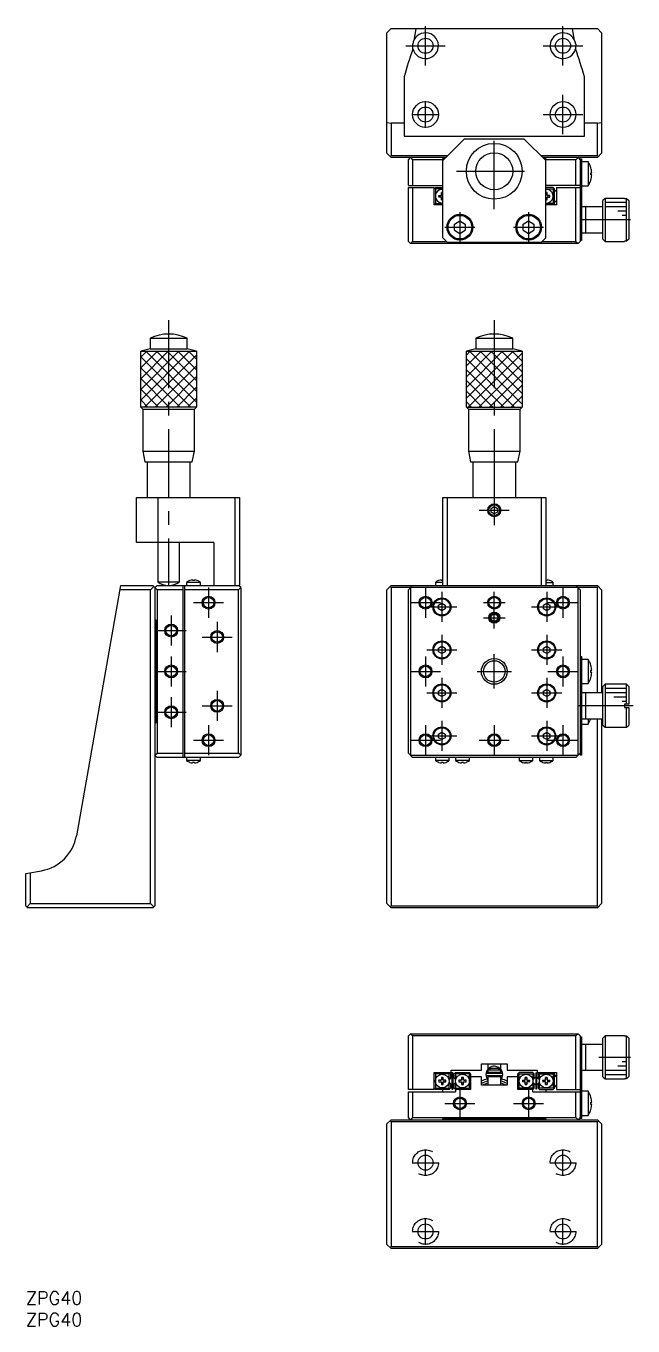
# Model space of a CAD drawing. Extents: x 0 to 344, y -8 to 294.
# Drawn here: x 0 to 141.3, y -8 to 294.5 of the extents above; entities that cross this region are included whole.
import ezdxf

# ---------------------------------------------------------------- set-up
doc = ezdxf.new("R2010")
doc.units = 0
doc.header["$LTSCALE"] = 0.5
doc.linetypes.add('CENTER', pattern=[50.8, 31.75, -6.35, 6.35, -6.35])
doc.linetypes.add('DASHED', pattern=[19.05, 12.7, -6.35])
for name, color, linetype in [('MSM_CENTER', 1, 'CENTER'), ('MSM_CONTINUOUS', 7, 'CONTINUOUS'), ('MSM_DASHED', 4, 'DASHED'), ('MSM_NARROW', 5, 'CONTINUOUS'), ('MSM_PART_NUMBER', 7, 'CONTINUOUS')]:
    doc.layers.add(name, color=color, linetype=linetype)
doc.styles.get("Standard").update_dxf_attribs({"font": 'txt.shx', "height": 3, "bigfont": 'bigfont.shx'})

# ---------------------------------------------------------------- blocks, each defined once
blk = doc.blocks.new('*U2')
at = {"layer": 'MSM_PART_NUMBER'}
blk.add_text('ZPG40', height=3, dxfattribs=at).set_placement((0, -3))
blk = doc.blocks.new('*U3')
at = {"layer": 'MSM_PART_NUMBER'}
blk.add_text('ZPG40', height=3, dxfattribs=at).set_placement((0, -8))

msp = doc.modelspace()

# ---------------------------------------------------------------- linework, layer by layer
at = {"layer": 'MSM_CENTER'}
for p, q in [((93.010319, 285.253554), (93.010319, 294.453554)), ((125.010319, 285.253554), (125.010319, 294.453554)), ((88.410319, 289.853554), (97.610319, 289.853554)), ((120.410319, 289.853554), (129.610319, 289.853554)), ((125.010319, 269.253065), (125.010319, 278.453067)), ((93.010319, 270.753554), (93.010319, 276.953554)), ((89.910319, 273.853554), (96.110319, 273.853554)), ((120.410318, 273.853066), (129.61032, 273.853066)), ((109.010319, 251.853555), (109.010319, 269.453553)), ((100.210321, 260.653554), (117.810318, 260.653554)), ((101.010319, 251.153554), (101.010319, 244.153554)), ((117.010319, 251.153554), (117.010319, 244.153554)), ((140.760319, 249.353554), (129.310319, 249.353554)), ((97.510319, 247.653554), (104.510319, 247.653554)), ((113.510319, 247.653554), (120.510319, 247.653554)), ((33.2, 226.040914), (33.2, 164.29091)), ((109.010319, 226.040914), (109.010319, 184.79091)), ((109.010319, 185.29091), (109.010319, 178.29091)), ((105.510319, 181.79091), (112.510319, 181.79091)), ((42.5, 163.79091), (42.5, 156.79091)), ((93.010319, 163.79091), (93.010319, 156.79091)), ((125.010319, 163.79091), (125.010319, 156.79091)), ((96.810319, 162.79091), (96.810319, 155.79091)), ((109.010319, 157.79091), (109.010319, 162.79091)), ((121.210319, 162.79091), (121.210319, 155.79091)), ((33.8, 157.29091), (33.8, 150.29091)), ((39, 160.29091), (46, 160.29091)), ((89.510319, 160.29091), (96.510319, 160.29091)), ((93.310319, 159.29091), (100.310319, 159.29091)), ((106.510319, 160.29091), (111.510319, 160.29091)), ((109.010319, 154.29091), (109.010319, 159.29091)), ((117.710319, 159.29091), (124.710319, 159.29091)), ((121.510319, 160.29091), (128.510319, 160.29091)), ((44.5, 155.79091), (44.5, 148.79091)), ((106.510319, 156.79091), (111.510319, 156.79091)), ((30.3, 153.79091), (37.3, 153.79091)), ((41, 152.29091), (48, 152.29091)), ((96.810319, 152.79091), (96.810319, 145.79091)), ((121.210319, 152.79091), (121.210319, 145.79091)), ((93.310319, 149.29091), (100.310319, 149.29091)), ((109.010319, 140.29091), (109.010319, 148.29091)), ((117.710319, 149.29091), (124.710319, 149.29091)), ((33.8, 147.79091), (33.8, 140.79091)), ((93.010319, 147.79091), (93.010319, 140.79091)), ((125.010319, 147.79091), (125.010319, 140.79091)), ((30.3, 144.29091), (37.3, 144.29091)), ((89.510319, 144.29091), (96.510319, 144.29091)), ((96.810319, 142.79091), (96.810319, 135.79091)), ((105.010319, 144.29091), (113.010319, 144.29091)), ((121.210319, 142.79091), (121.210319, 135.79091)), ((121.510319, 144.29091), (128.510319, 144.29091)), ((44.5, 139.79091), (44.5, 132.79091)), ((93.310319, 139.29091), (100.310319, 139.29091)), ((117.710319, 139.29091), (124.710319, 139.29091)), ((33.8, 138.29091), (33.8, 131.29091)), ((41, 136.29091), (48, 136.29091)), ((141.310319, 136.29091), (128.510319, 136.29091)), ((30.3, 134.79091), (37.3, 134.79091)), ((42.5, 131.79091), (42.5, 124.79091)), ((93.010319, 131.79091), (93.010319, 124.79091)), ((96.810319, 132.79091), (96.810319, 125.79091)), ((109.010319, 131.79091), (109.010319, 124.79091)), ((121.210319, 132.79091), (121.210319, 125.79091)), ((125.010319, 131.79091), (125.010319, 124.79091)), ((39, 128.29091), (46, 128.29091)), ((89.510319, 128.29091), (96.510319, 128.29091)), ((93.310319, 129.29091), (100.310319, 129.29091)), ((105.510319, 128.29091), (112.510319, 128.29091)), ((117.710319, 129.29091), (124.710319, 129.29091)), ((121.510319, 128.29091), (128.510319, 128.29091)), ((140.760319, 54.5), (133.360319, 54.5)), ((101.010319, 47.3), (101.010319, 40.3)), ((117.010319, 47.3), (117.010319, 40.3)), ((97.510319, 43.8), (104.510319, 43.8)), ((113.510319, 43.8), (120.510319, 43.8)), ((93.010319, 26.9), (93.010319, 33.1)), ((125.010319, 26.9), (125.010319, 33.1)), ((89.910319, 30), (96.110319, 30)), ((121.910319, 30), (128.110319, 30)), ((93.010319, 10.9), (93.010319, 17.1)), ((125.010319, 10.9), (125.010319, 17.1)), ((89.910319, 14), (96.110319, 14)), ((121.910319, 14), (128.110319, 14))]:
    msp.add_line(p, q, dxfattribs=at)
at = {"layer": 'MSM_CONTINUOUS'}
for p, q in [((85.010319, 293.853554), (84.010319, 292.853554)), ((85.010319, 293.853554), (133.010319, 293.853554)), ((90.478886, 291.463475), (90.868891, 293.853554)), ((127.151748, 293.853554), (127.541753, 291.463475)), ((134.010319, 292.853554), (133.010319, 293.853554)), ((84.010319, 264.853554), (84.010319, 292.853554)), ((134.010319, 292.853554), (134.010319, 264.853554)), ((90.092978, 289.154182), (90.034835, 290.2363)), ((127.985803, 290.2363), (127.92766, 289.154182)), ((88.010319, 282.600027), (88.010319, 268.853554)), ((130.010319, 268.853554), (130.010319, 282.600027)), ((84.010319, 272.029881), (85.010319, 271.853554)), ((88.010319, 271.853554), (85.010319, 271.853554)), ((85.010319, 271.853554), (85.010319, 264.353554)), ((133.010319, 271.853554), (130.010319, 271.853554)), ((133.010319, 271.853554), (134.010319, 272.029881)), ((133.010319, 264.353554), (133.010319, 271.853554)), ((88.010319, 268.853554), (130.010319, 268.853554)), ((102.010319, 268.153554), (97.010319, 263.153554)), ((116.010319, 268.153554), (102.010319, 268.153554)), ((121.010319, 263.153554), (116.010319, 268.153554)), ((85.010319, 263.853554), (84.010319, 264.853554)), ((84.760319, 264.103554), (85.010319, 264.353554)), ((85.010319, 264.353554), (98.210319, 264.353554)), ((97.710319, 263.853554), (85.010319, 263.853554)), ((89.010319, 263.353554), (89.510319, 263.853554)), ((89.010319, 257.353554), (89.010319, 263.353554)), ((89.510319, 263.853554), (90.010319, 263.353554)), ((97.210319, 263.353554), (90.010319, 263.353554)), ((90.010319, 263.353554), (90.010319, 257.353554)), ((97.010319, 263.653554), (97.010319, 263.853554)), ((97.510319, 263.653554), (97.010319, 263.653554)), ((97.010319, 245.153554), (97.010319, 263.153554)), ((119.810319, 264.353554), (133.010319, 264.353554)), ((133.010319, 263.853554), (120.310319, 263.853554)), ((121.010319, 263.653554), (120.510319, 263.653554)), ((128.010319, 263.353554), (120.810319, 263.353554)), ((121.010319, 263.853554), (121.010319, 263.653554)), ((121.010319, 245.153554), (121.010319, 263.153554)), ((128.010319, 263.353554), (128.510319, 263.853554)), ((128.010319, 257.353554), (128.010319, 263.353554)), ((128.510319, 263.853554), (129.010319, 263.353554)), ((129.010319, 263.553554), (129.310319, 263.553554)), ((129.010319, 263.553554), (129.010319, 244.353554)), ((129.310319, 263.553554), (129.310319, 244.553554)), ((134.010319, 264.853554), (133.010319, 263.853554)), ((133.010319, 264.353554), (133.260319, 264.103554)), ((130.852782, 262.853554), (129.310319, 262.853554)), ((130.852782, 262.853554), (130.852782, 257.253554)), ((131.503524, 261.452693), (131.509692, 261.455702)), ((131.503524, 259.793554), (131.503524, 260.313554)), ((131.503524, 260.313554), (131.696781, 260.313554)), ((89.010319, 257.353554), (97.010319, 257.353554)), ((129.010319, 257.353554), (121.010319, 257.353554)), ((129.310319, 257.253554), (130.852782, 257.253554)), ((131.696781, 259.793554), (131.503524, 259.793554)), ((131.509692, 258.651406), (131.503524, 258.654415)), ((89.010319, 244.353554), (89.010319, 256.853554)), ((89.010319, 256.853554), (95.010319, 256.853554)), ((90.010319, 256.853554), (90.010319, 244.353554)), ((95.010319, 252.853554), (95.010319, 256.853554)), ((95.310319, 256.853554), (95.010319, 256.553554)), ((95.310319, 256.553554), (95.160319, 256.703554)), ((95.310319, 256.853554), (97.010319, 256.853554)), ((97.010319, 256.553554), (95.310319, 256.553554)), ((95.310319, 256.553554), (95.310319, 253.153554)), ((96.084184, 255.053554), (96.710319, 255.053554)), ((96.710319, 254.653554), (96.084184, 254.653554)), ((96.710319, 255.053554), (96.710319, 255.67969)), ((96.710319, 254.027419), (96.710319, 254.653554)), ((122.710319, 256.853554), (121.010319, 256.853554)), ((121.010319, 256.553554), (122.710319, 256.553554)), ((121.310319, 255.053554), (121.310319, 255.67969)), ((121.936455, 255.053554), (121.310319, 255.053554)), ((121.310319, 254.027419), (121.310319, 254.653554)), ((121.310319, 254.653554), (121.936455, 254.653554)), ((122.710319, 256.853554), (123.010319, 256.553554)), ((122.710319, 256.553554), (122.860319, 256.703554)), ((122.710319, 256.553554), (122.710319, 253.153554)), ((123.010319, 253.153554), (123.010319, 256.553554)), ((123.510319, 256.334298), (123.029575, 255.853554)), ((123.029575, 253.853554), (123.029575, 255.853554)), ((123.510319, 256.853554), (123.510319, 252.853554)), ((123.510319, 256.853554), (129.010319, 256.853554)), ((128.010319, 244.353554), (128.010319, 256.853554)), ((134.810319, 254.353554), (134.310319, 253.853554)), ((134.810319, 254.353554), (134.810319, 244.353554)), ((139.310319, 254.353554), (134.810319, 254.353554)), ((139.310319, 254.353554), (139.310319, 254.337528)), ((139.310319, 254.337528), (139.810319, 254.337528)), ((139.810319, 244.36958), (139.810319, 254.337528)), ((139.810319, 254.337528), (140.310319, 253.835741)), ((95.010319, 253.153554), (95.310319, 252.853554)), ((97.010319, 252.853554), (95.010319, 252.853554)), ((95.160319, 253.003554), (95.310319, 253.153554)), ((95.310319, 253.153554), (97.010319, 253.153554)), ((122.710319, 253.153554), (121.010319, 253.153554)), ((123.510319, 252.853554), (121.010319, 252.853554)), ((122.860319, 253.003554), (122.710319, 253.153554)), ((122.710319, 252.853554), (123.010319, 253.153554)), ((123.029575, 253.853554), (123.510319, 253.37281)), ((134.310319, 252.353554), (129.310319, 252.353554)), ((130.310319, 246.353554), (130.310319, 252.353554)), ((134.310319, 244.853554), (134.310319, 253.853554)), ((140.310319, 253.835741), (140.310319, 244.871367)), ((99.760319, 248.375242), (101.010319, 249.09693)), ((99.760319, 246.931866), (99.760319, 248.375242)), ((101.010319, 249.09693), (102.260319, 248.375242)), ((102.260319, 248.375242), (102.260319, 246.931866)), ((115.760319, 248.375242), (117.010319, 249.09693)), ((115.760319, 246.931866), (115.760319, 248.375242)), ((117.010319, 249.09693), (118.260319, 248.375242)), ((118.260319, 248.375242), (118.260319, 246.931866)), ((97.010319, 245.153554), (98.010319, 244.153554)), ((99.760319, 246.931866), (101.010319, 246.210178)), ((101.010319, 246.210178), (102.260319, 246.931866)), ((115.760319, 246.931866), (117.010319, 246.210178)), ((117.010319, 246.210178), (118.260319, 246.931866)), ((120.010319, 244.153554), (121.010319, 245.153554)), ((129.310319, 246.353554), (134.310319, 246.353554)), ((89.010319, 244.353554), (89.510319, 243.853554)), ((89.510319, 243.853554), (90.010319, 244.353554)), ((128.510319, 243.853554), (89.510319, 243.853554)), ((90.010319, 244.353554), (97.810319, 244.353554)), ((98.010319, 244.153554), (120.010319, 244.153554)), ((120.210319, 244.353554), (128.010319, 244.353554)), ((128.010319, 244.353554), (128.510319, 243.853554)), ((128.510319, 243.853554), (129.010319, 244.353554)), ((129.310319, 244.553554), (129.010319, 244.553554)), ((134.310319, 244.853554), (134.810319, 244.353554)), ((134.810319, 244.353554), (139.310319, 244.353554)), ((139.810319, 244.36958), (139.310319, 244.36958)), ((139.310319, 244.36958), (139.310319, 244.353554)), ((140.310319, 244.871367), (139.810319, 244.36958)), ((28.9, 221.790916), (37.5, 221.790916)), ((28.9, 221.790916), (28.9, 219.380405)), ((37.5, 219.380405), (37.5, 221.790916)), ((104.710319, 221.790916), (113.310319, 221.790916)), ((104.710319, 221.790916), (104.710319, 219.380405)), ((113.310319, 219.380405), (113.310319, 221.790916)), ((28.9, 219.380405), (26.700001, 218.790917)), ((26.700001, 205.790916), (26.700001, 218.790917)), ((26.700001, 218.790917), (39.699999, 218.790917)), ((28.9, 219.380405), (37.5, 219.380405)), ((39.699999, 218.790917), (37.5, 219.380405)), ((39.699999, 218.790917), (39.699999, 205.790916)), ((104.710319, 219.380405), (102.51032, 218.790917)), ((102.51032, 205.790916), (102.51032, 218.790917)), ((102.51032, 218.790917), (115.510318, 218.790917)), ((104.710319, 219.380405), (113.310319, 219.380405)), ((115.510318, 218.790917), (113.310319, 219.380405)), ((115.510318, 218.790917), (115.510318, 205.790916)), ((26.700001, 205.790916), (27.200004, 205.290914)), ((39.699999, 205.790916), (26.700001, 205.790916)), ((39.199996, 205.290914), (39.699999, 205.790916)), ((102.51032, 205.790916), (115.510318, 205.790916)), ((102.51032, 205.790916), (103.010323, 205.290914)), ((115.010315, 205.290914), (115.510318, 205.790916)), ((27.200004, 205.290914), (39.199996, 205.290914)), ((27.200004, 205.290914), (27.200004, 195.540909)), ((39.199996, 195.540909), (39.199996, 205.290914)), ((103.010323, 205.290914), (115.010315, 205.290914)), ((103.010323, 205.290914), (103.010323, 195.540909)), ((115.010315, 195.540909), (115.010315, 205.290914)), ((27.200004, 195.540909), (39.199996, 195.540909)), ((27.200004, 195.540909), (27.700003, 193.04091)), ((38.699997, 193.04091), (39.199996, 195.540909)), ((103.010323, 195.540909), (115.010315, 195.540909)), ((103.010323, 195.540909), (103.510322, 193.04091)), ((114.510316, 193.04091), (115.010315, 195.540909)), ((27.700003, 193.04091), (38.699997, 193.04091)), ((28.2, 193.04091), (28.2, 184.79091)), ((38.2, 184.79091), (38.2, 193.04091)), ((103.510322, 193.04091), (114.510316, 193.04091)), ((104.010319, 193.04091), (104.010319, 184.79091)), ((114.010319, 184.79091), (114.010319, 193.04091)), ((25.7, 174.29091), (25.7, 184.79091)), ((25.7, 184.79091), (49.7, 184.79091)), ((30.700004, 184.79091), (30.700004, 165.168419)), ((48.7, 164.29091), (48.7, 184.79091)), ((49.7, 184.79091), (49.7, 164.29091)), ((97.010319, 164.29091), (97.010319, 184.79091)), ((97.010319, 184.79091), (121.010319, 184.79091)), ((98.010319, 184.79091), (98.010319, 164.29091)), ((120.010319, 164.29091), (120.010319, 184.79091)), ((121.010319, 184.79091), (121.010319, 164.29091)), ((108.260319, 182.223923), (109.010319, 182.656936)), ((108.260319, 181.357898), (108.260319, 182.223923)), ((109.010319, 182.656936), (109.760319, 182.223923)), ((109.760319, 182.223923), (109.760319, 181.357898)), ((109.010319, 180.924885), (108.260319, 181.357898)), ((109.760319, 181.357898), (109.010319, 180.924885)), ((43.7, 174.29091), (25.7, 174.29091)), ((35.699996, 165.168419), (35.699996, 174.29091)), ((43.7, 174.29091), (43.7, 164.29091)), ((22, 164.29091), (11.728851, 106.040326)), ((22, 164.29091), (29.5, 164.29091)), ((29.75, 164.04091), (29, 163.29091)), ((30.5, 163.29091), (29.5, 164.29091)), ((30, 163.79091), (30.5, 164.29091)), ((30, 163.79091), (30, 89.79091)), ((30.5, 164.29091), (49.7, 164.29091)), ((30.700004, 165.168419), (35.699996, 165.168419)), ((36.5, 164.29091), (36.5, 124.29091)), ((37, 124.29091), (37, 164.29091)), ((40.6, 165.011848), (37.4, 165.011848)), ((37.4, 165.011848), (37.4, 164.29091)), ((38.173865, 165.441974), (38.15, 165.441974)), ((38.8, 165.441974), (38.8, 165.574859)), ((39.2, 165.441974), (38.8, 165.441974)), ((39.2, 165.574859), (39.2, 165.441974)), ((39.85, 165.441974), (39.826136, 165.441974)), ((40.6, 164.29091), (40.6, 165.011848)), ((50, 163.79091), (49.5, 164.29091)), ((49.5, 163.29091), (50, 163.79091)), ((50, 163.79091), (50, 124.79091)), ((85.010319, 164.29091), (84.010319, 163.29091)), ((85.010319, 163.79091), (84.760319, 164.04091)), ((85.010319, 164.29091), (133.010319, 164.29091)), ((85.010319, 163.79091), (85.010319, 89.79091)), ((133.010319, 163.79091), (85.010319, 163.79091)), ((89.010319, 163.29091), (90.010319, 164.29091)), ((89.510319, 163.79091), (89.510319, 124.79091)), ((95.310319, 165.011848), (95.310319, 164.29091)), ((97.010319, 165.011848), (95.310319, 165.011848)), ((96.084184, 165.441974), (96.060319, 165.441974)), ((96.710319, 165.441974), (96.710319, 165.574859)), ((97.010319, 165.441974), (96.710319, 165.441974)), ((121.010319, 165.441974), (121.310319, 165.441974)), ((121.010319, 165.011848), (122.710319, 165.011848)), ((121.310319, 165.441974), (121.310319, 165.574859)), ((121.936455, 165.441974), (121.960319, 165.441974)), ((122.710319, 164.29091), (122.710319, 165.011848)), ((128.010319, 164.29091), (129.010319, 163.29091)), ((128.510319, 124.79091), (128.510319, 163.79091)), ((134.010319, 163.29091), (133.010319, 164.29091)), ((133.260319, 164.04091), (133.010319, 163.79091)), ((133.010319, 139.29091), (133.010319, 163.79091)), ((29, 163.29091), (21.823673, 163.29091)), ((29, 90.29091), (29, 163.29091)), ((30.5, 163.29091), (30.5, 125.29091)), ((36.5, 163.29091), (30.5, 163.29091)), ((49.5, 163.29091), (37, 163.29091)), ((49.5, 125.29091), (49.5, 163.29091)), ((84.010319, 90.29091), (84.010319, 163.29091)), ((89.010319, 125.29091), (89.010319, 163.29091)), ((129.010319, 163.29091), (129.010319, 124.79091)), ((134.010319, 163.29091), (134.010319, 139.29091)), ((96.060319, 159.723923), (96.810319, 160.156936)), ((96.060319, 158.857898), (96.060319, 159.723923)), ((96.810319, 158.424885), (96.060319, 158.857898)), ((96.810319, 160.156936), (97.560319, 159.723923)), ((97.560319, 158.857898), (96.810319, 158.424885)), ((97.560319, 159.723923), (97.560319, 158.857898)), ((120.460319, 159.723923), (121.210319, 160.156936)), ((120.460319, 158.857898), (120.460319, 159.723923)), ((121.210319, 158.424885), (120.460319, 158.857898)), ((121.210319, 160.156936), (121.960319, 159.723923)), ((121.960319, 158.857898), (121.210319, 158.424885)), ((121.960319, 159.723923), (121.960319, 158.857898)), ((30, 156.29091), (30.2, 156.29091)), ((30.2, 156.29091), (30.2, 132.29091)), ((96.060319, 149.723923), (96.810319, 150.156936)), ((96.060319, 148.857898), (96.060319, 149.723923)), ((96.810319, 148.424885), (96.060319, 148.857898)), ((96.810319, 150.156936), (97.560319, 149.723923)), ((97.560319, 148.857898), (96.810319, 148.424885)), ((97.560319, 149.723923), (97.560319, 148.857898)), ((120.460319, 149.723923), (121.210319, 150.156936)), ((120.460319, 148.857898), (120.460319, 149.723923)), ((121.210319, 148.424885), (120.460319, 148.857898)), ((121.210319, 150.156936), (121.960319, 149.723923)), ((121.960319, 148.857898), (121.210319, 148.424885)), ((121.960319, 149.723923), (121.960319, 148.857898)), ((129.010319, 147.79091), (129.310319, 147.79091)), ((129.310319, 147.79091), (129.310319, 124.79091)), ((130.852782, 147.09091), (129.310319, 147.09091)), ((130.852782, 147.09091), (130.852782, 141.49091)), ((131.503524, 145.69005), (131.509692, 145.693058)), ((131.503524, 144.55091), (131.696781, 144.55091)), ((131.503524, 144.03091), (131.503524, 144.55091)), ((131.696781, 144.03091), (131.503524, 144.03091)), ((131.509692, 142.888763), (131.503524, 142.891771)), ((96.060319, 139.723923), (96.810319, 140.156936)), ((96.060319, 138.857898), (96.060319, 139.723923)), ((96.810319, 140.156936), (97.560319, 139.723923)), ((97.560319, 139.723923), (97.560319, 138.857898)), ((120.460319, 139.723923), (121.210319, 140.156936)), ((120.460319, 138.857898), (120.460319, 139.723923)), ((121.210319, 140.156936), (121.960319, 139.723923)), ((121.960319, 139.723923), (121.960319, 138.857898)), ((129.310319, 141.49091), (130.852782, 141.49091)), ((134.310319, 139.29091), (129.310319, 139.29091)), ((130.310319, 133.29091), (130.310319, 139.29091)), ((134.810319, 141.29091), (134.310319, 140.79091)), ((134.310319, 131.79091), (134.310319, 140.79091)), ((134.810319, 141.29091), (134.810319, 131.29091)), ((139.810319, 141.29091), (134.810319, 141.29091)), ((139.810319, 136.69091), (139.810319, 141.29091)), ((140.310319, 140.79091), (139.810319, 141.29091)), ((140.310319, 140.79091), (140.310319, 136.69091)), ((96.810319, 138.424885), (96.060319, 138.857898)), ((97.560319, 138.857898), (96.810319, 138.424885)), ((121.210319, 138.424885), (120.460319, 138.857898)), ((121.960319, 138.857898), (121.210319, 138.424885)), ((140.310319, 136.69091), (139.310319, 136.69091)), ((139.310319, 136.69091), (139.310319, 135.89091)), ((129.310319, 133.29091), (134.310319, 133.29091)), ((130.852782, 133.29091), (130.852782, 131.99091)), ((133.010319, 89.79091), (133.010319, 133.29091)), ((134.010319, 133.29091), (134.010319, 90.29091)), ((139.310319, 135.89091), (140.310319, 135.89091)), ((139.810319, 131.29091), (139.810319, 135.89091)), ((140.310319, 135.89091), (140.310319, 131.79091)), ((30.2, 132.29091), (30, 132.29091)), ((96.060319, 129.723923), (96.810319, 130.156936)), ((96.810319, 130.156936), (97.560319, 129.723923)), ((120.460319, 129.723923), (121.210319, 130.156936)), ((121.210319, 130.156936), (121.960319, 129.723923)), ((129.310319, 131.99091), (130.852782, 131.99091)), ((134.310319, 131.79091), (134.810319, 131.29091)), ((134.810319, 131.29091), (139.810319, 131.29091)), ((139.810319, 131.29091), (140.310319, 131.79091)), ((96.060319, 128.857898), (96.060319, 129.723923)), ((96.810319, 128.424885), (96.060319, 128.857898)), ((97.560319, 128.857898), (96.810319, 128.424885)), ((97.560319, 129.723923), (97.560319, 128.857898)), ((120.460319, 128.857898), (120.460319, 129.723923)), ((121.210319, 128.424885), (120.460319, 128.857898)), ((121.960319, 128.857898), (121.210319, 128.424885)), ((121.960319, 129.723923), (121.960319, 128.857898)), ((30, 124.79091), (30.5, 125.29091)), ((30.5, 124.29091), (30, 124.79091)), ((30.5, 125.29091), (36.5, 125.29091)), ((49.5, 124.29091), (30.5, 124.29091)), ((37, 125.29091), (49.5, 125.29091)), ((37.4, 124.29091), (37.4, 123.569973)), ((40.6, 123.569973), (40.6, 124.29091)), ((50, 124.79091), (49.5, 125.29091)), ((49.5, 124.29091), (50, 124.79091)), ((90.010319, 124.29091), (89.010319, 125.29091)), ((89.510319, 124.79091), (128.510319, 124.79091)), ((128.010319, 124.29091), (90.010319, 124.29091)), ((95.310319, 124.29091), (95.310319, 123.569973)), ((98.510319, 123.569973), (98.510319, 124.29091)), ((100.010319, 124.29091), (100.010319, 123.569973)), ((103.210319, 123.569973), (103.210319, 124.29091)), ((114.810319, 124.29091), (114.810319, 123.569973)), ((118.010319, 123.569973), (118.010319, 124.29091)), ((119.510319, 124.29091), (119.510319, 123.569973)), ((122.710319, 123.569973), (122.710319, 124.29091)), ((129.010319, 125.29091), (128.010319, 124.29091)), ((129.310319, 124.79091), (129.010319, 124.79091)), ((40.6, 123.569973), (37.4, 123.569973)), ((38.173865, 123.139847), (38.15, 123.139847)), ((39.2, 123.139847), (38.8, 123.139847)), ((38.8, 123.139847), (38.8, 123.006962)), ((39.2, 123.006962), (39.2, 123.139847)), ((39.85, 123.139847), (39.826136, 123.139847)), ((98.510319, 123.569973), (95.310319, 123.569973)), ((96.084184, 123.139847), (96.060319, 123.139847)), ((97.110319, 123.139847), (96.710319, 123.139847)), ((96.710319, 123.139847), (96.710319, 123.006962)), ((97.110319, 123.006962), (97.110319, 123.139847)), ((97.760319, 123.139847), (97.736455, 123.139847)), ((103.210319, 123.569973), (100.010319, 123.569973)), ((100.784184, 123.139847), (100.760319, 123.139847)), ((101.810319, 123.139847), (101.410319, 123.139847)), ((101.410319, 123.139847), (101.410319, 123.006962)), ((101.810319, 123.006962), (101.810319, 123.139847)), ((102.460319, 123.139847), (102.436455, 123.139847)), ((114.810319, 123.569973), (118.010319, 123.569973)), ((115.560319, 123.139847), (115.584184, 123.139847)), ((116.210319, 123.139847), (116.610319, 123.139847)), ((116.210319, 123.006962), (116.210319, 123.139847)), ((116.610319, 123.139847), (116.610319, 123.006962)), ((117.236455, 123.139847), (117.260319, 123.139847)), ((119.510319, 123.569973), (122.710319, 123.569973)), ((120.260319, 123.139847), (120.284184, 123.139847)), ((120.910319, 123.139847), (121.310319, 123.139847)), ((120.910319, 123.006962), (120.910319, 123.139847)), ((121.310319, 123.139847), (121.310319, 123.006962)), ((121.936455, 123.139847), (121.960319, 123.139847)), ((0, 97.29091), (3.617255, 97.92873)), ((0, 89.79091), (0, 97.29091)), ((1, 97.467237), (1, 90.29091)), ((0, 89.79091), (0.5, 89.29091)), ((0.25, 89.54091), (1, 90.29091)), ((29.5, 89.29091), (0.5, 89.29091)), ((1, 90.29091), (29, 90.29091)), ((29, 90.29091), (29.75, 89.54091)), ((29.5, 89.29091), (30, 89.79091)), ((85.010319, 89.29091), (84.010319, 90.29091)), ((84.760319, 89.54091), (85.010319, 89.79091)), ((85.010319, 89.79091), (133.010319, 89.79091)), ((133.010319, 89.29091), (85.010319, 89.29091)), ((134.010319, 90.29091), (133.010319, 89.29091)), ((133.010319, 89.79091), (133.260319, 89.54091)), ((89.510319, 60), (89.010319, 59.5)), ((89.010319, 47), (89.010319, 59.5)), ((90.010319, 59.5), (89.510319, 60)), ((89.510319, 60), (128.510319, 60)), ((90.010319, 59.5), (90.010319, 47)), ((128.010319, 59.5), (90.010319, 59.5)), ((128.510319, 60), (128.010319, 59.5)), ((128.010319, 47), (128.010319, 59.5)), ((129.010319, 59.5), (128.510319, 60)), ((129.010319, 59.5), (129.010319, 40.3)), ((129.010319, 59.3), (129.310319, 59.3)), ((129.310319, 59.3), (129.310319, 40.3)), ((134.310319, 57.5), (129.310319, 57.5)), ((130.310319, 51.5), (130.310319, 57.5)), ((134.810319, 59.5), (134.310319, 59)), ((134.310319, 50), (134.310319, 59)), ((134.810319, 59.5), (134.810319, 49.5)), ((139.310319, 59.5), (134.810319, 59.5)), ((139.310319, 59.5), (139.310319, 59.483975)), ((139.310319, 59.483975), (139.810319, 59.483975)), ((139.810319, 49.516026), (139.810319, 59.483975)), ((139.810319, 59.483975), (140.310319, 58.982187)), ((140.310319, 58.982187), (140.310319, 50.017813)), ((99.010319, 51.5), (106.010319, 51.5)), ((99.010319, 51), (99.010319, 51.5)), ((106.010319, 53), (112.010319, 53)), ((106.010319, 51.5), (106.010319, 53)), ((107.510319, 53), (107.510319, 51.720028)), ((107.510319, 51.5), (107.510319, 51)), ((110.510319, 51.5), (107.510319, 51.5)), ((107.568318, 51.5), (108.097464, 52)), ((108.090219, 52), (109.93042, 52)), ((109.93042, 52), (110.459566, 51.5)), ((110.510319, 51.758457), (110.510319, 53)), ((110.510319, 51), (110.510319, 51.5)), ((112.010319, 53), (112.010319, 51.5)), ((112.010319, 51.5), (119.010319, 51.5)), ((119.010319, 51.5), (119.010319, 51)), ((129.310319, 51.5), (134.310319, 51.5)), ((95.010319, 51), (99.010319, 51)), ((95.010319, 47), (95.010319, 51)), ((95.010319, 50.7), (95.310319, 51)), ((95.310319, 50.7), (95.160319, 50.85)), ((98.510319, 50.7), (95.310319, 50.7)), ((95.310319, 50.7), (95.310319, 47.3)), ((96.710319, 49.2), (96.084184, 49.2)), ((96.084184, 48.8), (96.710319, 48.8)), ((96.710319, 49.826136), (96.710319, 49.2)), ((96.710319, 48.8), (96.710319, 48.173865)), ((97.110319, 49.2), (97.110319, 49.826136)), ((97.736455, 49.2), (97.110319, 49.2)), ((97.110319, 48.173865), (97.110319, 48.8)), ((97.110319, 48.8), (97.736455, 48.8)), ((98.469664, 49.358393), (98.810315, 49.699053)), ((98.810319, 48.300952), (98.469664, 48.641607)), ((99.10122, 49.901561), (98.484721, 49.285062)), ((98.484721, 48.714939), (99.10122, 48.098439)), ((99.136576, 48.098439), (98.489889, 48.745126)), ((98.810319, 50.7), (98.510319, 51)), ((98.660319, 50.85), (98.510319, 50.7)), ((98.510319, 49.399049), (98.510319, 50.7)), ((98.510319, 47.3), (98.510319, 48.600952)), ((98.810319, 50.7), (98.810319, 49.699049)), ((99.160319, 50.9), (99.160319, 47.1)), ((99.360319, 50.9), (99.160319, 50.9)), ((99.360319, 50.9), (99.360319, 47.1)), ((99.384063, 49.901561), (100.03075, 49.254874)), ((100.035918, 49.285062), (99.419418, 49.901561)), ((99.419418, 48.098439), (100.035918, 48.714939)), ((100.050975, 48.641607), (99.710315, 48.300956)), ((100.010319, 51), (99.710319, 50.7)), ((99.710319, 49.699049), (99.710319, 50.7)), ((99.710319, 49.699049), (100.050975, 49.358393)), ((100.010319, 50.7), (99.860319, 50.85)), ((100.010319, 51), (103.210319, 51)), ((100.010319, 50.7), (100.010319, 49.399049)), ((103.210319, 50.7), (100.010319, 50.7)), ((100.010319, 48.600952), (100.010319, 47.3)), ((101.410319, 49.2), (100.784184, 49.2)), ((100.784184, 48.8), (101.410319, 48.8)), ((101.410319, 49.826136), (101.410319, 49.2)), ((101.410319, 48.8), (101.410319, 48.173865)), ((101.810319, 49.2), (101.810319, 49.826136)), ((102.436455, 49.2), (101.810319, 49.2)), ((101.810319, 48.173865), (101.810319, 48.8)), ((101.810319, 48.8), (102.436455, 48.8)), ((103.510319, 50.7), (103.210319, 51)), ((103.360319, 50.85), (103.210319, 50.7)), ((103.210319, 47.3), (103.210319, 50.7)), ((103.510319, 50.7), (103.510319, 47)), ((106.010319, 50), (103.510319, 50)), ((106.010319, 48), (106.010319, 50)), ((107.216509, 51.219464), (107.077528, 50.525873)), ((107.180836, 51.036947), (107.179427, 51.001276)), ((107.179427, 51.001276), (107.179801, 50.965581)), ((107.179801, 50.965581), (107.18196, 50.929949)), ((107.184028, 51.072506), (107.180836, 51.036947)), ((107.18196, 50.929949), (107.185896, 50.894466)), ((107.188993, 51.107868), (107.184028, 51.072506)), ((107.185896, 50.894466), (107.191601, 50.859219)), ((107.195722, 51.142945), (107.188993, 51.107868)), ((107.191601, 50.859219), (107.199061, 50.824294)), ((107.204197, 51.177651), (107.195722, 51.142945)), ((107.199061, 50.824294), (107.208258, 50.789776)), ((107.214399, 51.211902), (107.204197, 51.177651)), ((107.208258, 50.789776), (107.21917, 50.755749)), ((107.226304, 51.245612), (107.214399, 51.211902)), ((107.21917, 50.755749), (107.231771, 50.722297)), ((107.239123, 51.276965), (107.226304, 51.245612)), ((107.231771, 50.722297), (107.236234, 50.711541)), ((107.239598, 51.277792), (107.239123, 51.276965)), ((107.242666, 51.279969), (107.239598, 51.277792)), ((107.255158, 51.309735), (107.24172, 51.279765)), ((107.245477, 51.280772), (107.242666, 51.279969)), ((107.244272, 51.285717), (107.503704, 51.205803)), ((107.250415, 51.281303), (107.245477, 51.280772)), ((107.256654, 51.281204), (107.250415, 51.281303)), ((107.264153, 51.280475), (107.256654, 51.281204)), ((107.272862, 51.279121), (107.264153, 51.280475)), ((107.282723, 51.277151), (107.272862, 51.279121)), ((107.29367, 51.274579), (107.282723, 51.277151)), ((107.305631, 51.271421), (107.29367, 51.274579)), ((110.750975, 50.721159), (107.300975, 50.721159)), ((107.300975, 50.271159), (110.750975, 50.271159)), ((107.318524, 51.267698), (107.305631, 51.271421)), ((107.332264, 51.263436), (107.318524, 51.267698)), ((107.346759, 51.258663), (107.332264, 51.263436)), ((107.361912, 51.253411), (107.346759, 51.258663)), ((107.377623, 51.247714), (107.361912, 51.253411)), ((107.393785, 51.241611), (107.377623, 51.247714)), ((107.410292, 51.235143), (107.393785, 51.241611)), ((107.427033, 51.228353), (107.410292, 51.235143)), ((107.443896, 51.221286), (107.427033, 51.228353)), ((107.460768, 51.213989), (107.443896, 51.221286)), ((107.477537, 51.206512), (107.460768, 51.213989)), ((107.494091, 51.198903), (107.477537, 51.206512)), ((107.510319, 51.191215), (107.494091, 51.198903)), ((110.510319, 51), (107.510319, 51)), ((107.510319, 50), (107.510319, 48)), ((110.510319, 50), (107.510319, 50)), ((107.609481, 49.999964), (107.541822, 50.271102)), ((107.629381, 50.994872), (107.629508, 51.000003)), ((107.629529, 50.981251), (107.629381, 50.994872)), ((107.630378, 50.967661), (107.629529, 50.981251)), ((107.631926, 50.95414), (107.630378, 50.967661)), ((107.634166, 50.940723), (107.631926, 50.95414)), ((107.637089, 50.927447), (107.634166, 50.940723)), ((107.640688, 50.914346), (107.637089, 50.927447)), ((107.644948, 50.901456), (107.640688, 50.914346)), ((107.649856, 50.888808), (107.644948, 50.901456)), ((107.655397, 50.876434), (107.649856, 50.888808)), ((107.661553, 50.864366), (107.655397, 50.876434)), ((107.668307, 50.852633), (107.661553, 50.864366)), ((107.675637, 50.841262), (107.668307, 50.852633)), ((107.683523, 50.83028), (107.675637, 50.841262)), ((107.691944, 50.819713), (107.683523, 50.83028)), ((107.700874, 50.809583), (107.691944, 50.819713)), ((107.710292, 50.799915), (107.700874, 50.809583)), ((107.720171, 50.790728), (107.710292, 50.799915)), ((107.730487, 50.782043), (107.720171, 50.790728)), ((107.741213, 50.773878), (107.730487, 50.782043)), ((107.752322, 50.76625), (107.741213, 50.773878)), ((107.763787, 50.759176), (107.752322, 50.76625)), ((107.77558, 50.752669), (107.763787, 50.759176)), ((107.787674, 50.746744), (107.77558, 50.752669)), ((107.800039, 50.741412), (107.787674, 50.746744)), ((107.812646, 50.736684), (107.800039, 50.741412)), ((107.825466, 50.732569), (107.812646, 50.736684)), ((107.83847, 50.729077), (107.825466, 50.732569)), ((107.851628, 50.726215), (107.83847, 50.729077)), ((107.864909, 50.723987), (107.851628, 50.726215)), ((107.878284, 50.7224), (107.864909, 50.723987)), ((107.891721, 50.721457), (107.878284, 50.7224)), ((107.904481, 50.721159), (107.891721, 50.721457)), ((108.010319, 51), (108.010319, 50.721159)), ((108.010319, 50.271159), (108.010319, 50)), ((110.010319, 50.721159), (110.010319, 51)), ((110.010319, 50), (110.010319, 50.271159)), ((110.154685, 50.721256), (110.147468, 50.721159)), ((110.168142, 50.721934), (110.154685, 50.721256)), ((110.181555, 50.723257), (110.168142, 50.721934)), ((110.194892, 50.725225), (110.181555, 50.723257)), ((110.208122, 50.727832), (110.194892, 50.725225)), ((110.221217, 50.731074), (110.208122, 50.727832)), ((110.234144, 50.734946), (110.221217, 50.731074)), ((110.246874, 50.739439), (110.234144, 50.734946)), ((110.259376, 50.744546), (110.246874, 50.739439)), ((110.271621, 50.750256), (110.259376, 50.744546)), ((110.283579, 50.756558), (110.271621, 50.750256)), ((110.295221, 50.763439), (110.283579, 50.756558)), ((110.306518, 50.770887), (110.295221, 50.763439)), ((110.317442, 50.778884), (110.306518, 50.770887)), ((110.327964, 50.787414), (110.317442, 50.778884)), ((110.338057, 50.79646), (110.327964, 50.787414)), ((110.347694, 50.806001), (110.338057, 50.79646)), ((110.35685, 50.816016), (110.347694, 50.806001)), ((110.365499, 50.826482), (110.35685, 50.816016)), ((110.373616, 50.837375), (110.365499, 50.826482)), ((110.381179, 50.848669), (110.373616, 50.837375)), ((110.388166, 50.860337), (110.381179, 50.848669)), ((110.394555, 50.87235), (110.388166, 50.860337)), ((110.400328, 50.884679), (110.394555, 50.87235)), ((110.405467, 50.897291), (110.400328, 50.884679)), ((110.409956, 50.910153), (110.405467, 50.897291)), ((110.413781, 50.923232), (110.409956, 50.910153)), ((110.41693, 50.936493), (110.413781, 50.923232)), ((110.419393, 50.9499), (110.41693, 50.936493)), ((110.421162, 50.963417), (110.419393, 50.9499)), ((110.422231, 50.977005), (110.421162, 50.963417)), ((110.422598, 50.990629), (110.422231, 50.977005)), ((110.422442, 51.000002), (110.422598, 50.990629)), ((110.439753, 51.00004), (110.510172, 50.721196)), ((110.509897, 50.271104), (110.442647, 49.999856)), ((110.510319, 48), (110.510319, 50)), ((110.811755, 51.2764), (110.802254, 51.29779)), ((110.807872, 51.2797), (110.807767, 51.285463)), ((110.836457, 51.215235), (110.812827, 51.276965)), ((112.010319, 50), (112.010319, 48)), ((114.510319, 50), (112.010319, 50)), ((114.510319, 50.7), (114.810319, 51)), ((114.510319, 47), (114.510319, 50.7)), ((114.660319, 50.85), (114.810319, 50.7)), ((118.010319, 51), (114.810319, 51)), ((114.810319, 50.7), (118.010319, 50.7)), ((114.810319, 47.3), (114.810319, 50.7)), ((115.584184, 49.2), (116.210319, 49.2)), ((116.210319, 48.8), (115.584184, 48.8)), ((116.210319, 49.2), (116.210319, 49.826136)), ((116.210319, 48.173865), (116.210319, 48.8)), ((116.610319, 49.826136), (116.610319, 49.2)), ((116.610319, 49.2), (117.236455, 49.2)), ((116.610319, 48.8), (116.610319, 48.173865)), ((117.236455, 48.8), (116.610319, 48.8)), ((118.310315, 49.699053), (117.969664, 49.358393)), ((117.969664, 48.641607), (118.310319, 48.300952)), ((118.60122, 49.901561), (117.984721, 49.285062)), ((117.984721, 48.714939), (118.60122, 48.098439)), ((118.636576, 49.901561), (117.989889, 49.254874)), ((118.010319, 51), (118.310319, 50.7)), ((118.010319, 50.7), (118.160319, 50.85)), ((118.010319, 50.7), (118.010319, 49.399049)), ((118.010319, 48.600952), (118.010319, 47.3)), ((118.310319, 49.699049), (118.310319, 50.7)), ((118.660319, 50.9), (118.860319, 50.9)), ((118.660319, 50.9), (118.660319, 47.1)), ((118.860319, 50.9), (118.860319, 47.1)), ((118.884063, 48.098439), (119.53075, 48.745126)), ((119.535918, 49.285062), (118.919418, 49.901561)), ((118.919418, 48.098439), (119.535918, 48.714939)), ((119.010319, 51), (123.510319, 51)), ((119.210315, 48.300956), (119.550975, 48.641607)), ((119.210319, 50.7), (119.510319, 51)), ((119.210319, 50.7), (119.210319, 49.699049)), ((119.550975, 49.358393), (119.210319, 49.699049)), ((119.360319, 50.85), (119.510319, 50.7)), ((119.510319, 49.399049), (119.510319, 50.7)), ((119.510319, 50.7), (122.710319, 50.7)), ((119.510319, 47.3), (119.510319, 48.600952)), ((120.284184, 49.2), (120.910319, 49.2)), ((120.910319, 48.8), (120.284184, 48.8)), ((120.910319, 49.2), (120.910319, 49.826136)), ((120.910319, 48.173865), (120.910319, 48.8)), ((121.310319, 49.826136), (121.310319, 49.2)), ((121.310319, 49.2), (121.936455, 49.2)), ((121.310319, 48.8), (121.310319, 48.173865)), ((121.936455, 48.8), (121.310319, 48.8)), ((123.010319, 50.7), (122.710319, 51)), ((122.710319, 50.7), (122.860319, 50.85)), ((122.710319, 50.7), (122.710319, 47.3)), ((123.010319, 47.3), (123.010319, 50.7)), ((123.510319, 50.480744), (123.029575, 50)), ((123.029575, 48), (123.029575, 50)), ((123.510319, 51), (123.510319, 47)), ((134.310319, 50), (134.810319, 49.5)), ((134.810319, 49.5), (139.310319, 49.5)), ((139.310319, 49.516026), (139.310319, 49.5)), ((139.810319, 49.516026), (139.310319, 49.516026)), ((140.310319, 50.017813), (139.810319, 49.516026)), ((95.010319, 47), (89.010319, 47)), ((89.010319, 40.5), (89.010319, 46.5)), ((89.010319, 46.5), (100.010319, 46.5)), ((90.010319, 46.5), (90.010319, 40.5)), ((95.310319, 47), (95.010319, 47.3)), ((95.160319, 47.15), (95.310319, 47.3)), ((95.310319, 47.3), (98.510319, 47.3)), ((98.510319, 47), (95.310319, 47)), ((97.010319, 46.5), (97.010319, 47)), ((98.510319, 47.3), (98.660319, 47.15)), ((98.510319, 47), (98.810319, 47.3)), ((98.810319, 48.300952), (98.810319, 47.3)), ((99.160319, 47.1), (99.360319, 47.1)), ((99.710319, 47.3), (99.710319, 48.300952)), ((100.010319, 47), (99.710319, 47.3)), ((99.860319, 47.15), (100.010319, 47.3)), ((100.010319, 47.3), (103.210319, 47.3)), ((100.010319, 47), (100.010319, 46.5)), ((103.510319, 47), (100.010319, 47)), ((103.210319, 47.3), (103.360319, 47.15)), ((103.210319, 47), (103.510319, 47.3)), ((112.010319, 48), (106.010319, 48)), ((114.810319, 47), (114.510319, 47.3)), ((118.010319, 47), (114.510319, 47)), ((114.810319, 47.3), (114.660319, 47.15)), ((118.010319, 47.3), (114.810319, 47.3)), ((118.160319, 47.15), (118.010319, 47.3)), ((118.310319, 47.3), (118.010319, 47)), ((118.010319, 46.5), (118.010319, 47)), ((118.010319, 46.5), (129.010319, 46.5)), ((118.310319, 47.3), (118.310319, 48.300952)), ((118.860319, 47.1), (118.660319, 47.1)), ((119.210319, 48.300952), (119.210319, 47.3)), ((119.510319, 47), (119.210319, 47.3)), ((119.510319, 47.3), (119.360319, 47.15)), ((122.710319, 47.3), (119.510319, 47.3)), ((119.510319, 47), (122.710319, 47)), ((121.010319, 47), (121.010319, 46.5)), ((122.860319, 47.15), (122.710319, 47.3)), ((122.710319, 47), (123.010319, 47.3)), ((123.029575, 48), (123.510319, 47.519256)), ((123.510319, 47), (129.010319, 47)), ((128.010319, 40.5), (128.010319, 46.5)), ((130.852782, 46.6), (129.310319, 46.6)), ((130.852782, 46.6), (130.852782, 41)), ((131.503524, 45.199139), (131.509692, 45.202148)), ((131.503524, 44.06), (131.696781, 44.06)), ((131.503524, 43.54), (131.503524, 44.06)), ((131.696781, 43.54), (131.503524, 43.54)), ((131.509692, 42.397852), (131.503524, 42.400861)), ((84.010319, 39), (85.010319, 40)), ((85.010319, 39.5), (84.760319, 39.75)), ((85.010319, 40), (133.010319, 40)), ((85.010319, 39.5), (85.010319, 10.5)), ((133.010319, 39.5), (85.010319, 39.5)), ((89.510319, 40), (89.010319, 40.5)), ((90.010319, 40.5), (89.510319, 40)), ((90.010319, 40.5), (128.010319, 40.5)), ((97.010319, 40.2), (121.010319, 40.2)), ((97.010319, 40), (97.010319, 40.2)), ((97.510319, 40.2), (97.710319, 40)), ((120.310319, 40), (120.510319, 40.2)), ((121.010319, 40.2), (121.010319, 40)), ((128.510319, 40), (128.010319, 40.5)), ((129.010319, 40.5), (128.510319, 40)), ((129.310319, 40.3), (129.010319, 40.3)), ((129.310319, 41), (130.852782, 41)), ((133.010319, 40), (134.010319, 39)), ((133.260319, 39.75), (133.010319, 39.5)), ((133.010319, 10.5), (133.010319, 39.5)), ((84.010319, 11), (84.010319, 39)), ((134.010319, 39), (134.010319, 11)), ((85.010319, 10), (84.010319, 11)), ((84.760319, 10.25), (85.010319, 10.5)), ((85.010319, 10.5), (133.010319, 10.5)), ((133.010319, 10), (85.010319, 10)), ((134.010319, 11), (133.010319, 10)), ((133.010319, 10.5), (133.260319, 10.25))]:
    msp.add_line(p, q, dxfattribs=at)
for centre, radius in [((93.010319, 289.853554), 1.75), ((125.010319, 289.853554), 1.75), ((93.010326, 273.853166), 2.999994), ((93.010319, 273.853554), 1.75), ((125.010319, 273.853066), 3.000001), ((125.010319, 273.853554), 1.75), ((109.010319, 260.653554), 6.499999), ((109.010319, 260.653554), 4.3), ((101.010319, 247.653554), 3), ((101.010319, 247.653554), 2.75), ((117.010319, 247.653554), 3), ((117.010319, 247.653554), 2.75), ((109.010319, 181.79091), 1.5), ((109.010319, 181.79091), 1.25), ((42.5, 160.29091), 1.2295), ((93.010319, 160.29091), 1.2295), ((96.810319, 159.29091), 2.1), ((96.810319, 159.29091), 1.9), ((109.010319, 160.29091), 1.25), ((121.210319, 159.29091), 2.1), ((121.210319, 159.29091), 1.9), ((125.010319, 160.29091), 1.2295), ((109.010319, 156.79091), 1.3), ((109.010319, 156.79091), 0.8), ((33.8, 153.79091), 1.2295), ((44.5, 152.29091), 1.2295), ((96.810319, 149.29091), 2.1), ((121.210319, 149.29091), 2.1), ((96.810319, 149.29091), 1.9), ((121.210319, 149.29091), 1.9), ((33.8, 144.29091), 1.2295), ((93.010319, 144.29091), 1.2295), ((109.010319, 144.29091), 2.5), ((125.010319, 144.29091), 1.2295), ((96.810319, 139.29091), 2.1), ((96.810319, 139.29091), 1.9), ((121.210319, 139.29091), 2.1), ((121.210319, 139.29091), 1.9), ((44.5, 136.29091), 1.2295), ((33.8, 134.79091), 1.2295), ((96.810319, 129.29091), 2.1), ((96.810319, 129.29091), 1.9), ((121.210319, 129.29091), 2.1), ((121.210319, 129.29091), 1.9), ((42.5, 128.29091), 1.2295), ((93.010319, 128.29091), 1.2295), ((109.010319, 128.29091), 1.2295), ((125.010319, 128.29091), 1.2295), ((96.910319, 49), 1.6), ((101.610319, 49), 1.6), ((116.410319, 49), 1.6), ((121.110319, 49), 1.6), ((101.010319, 43.8), 1.2295), ((117.010319, 43.8), 1.2295), ((93.010319, 30), 1.75), ((125.010319, 30), 1.75), ((93.010319, 14), 1.75), ((125.010319, 14), 1.75)]:
    msp.add_circle(centre, radius, dxfattribs=at)
for centre, radius, start, end in [((93.010319, 289.853554), 3, 193.481061, 172.670123), ((125.010319, 289.853554), 3, 7.329877, 346.518939), ((181.740576, 256.424122), 97.316694, 160.346855, 164.396627), ((11.458319, 248.536724), 123.348634, 16.030838, 19.22568), ((126.710319, 260.053554), 5, 16.285843, 34.055798), ((126.710319, 260.053554), 4.993235, 2.984767, 16.272555), ((126.710319, 260.053554), 5, 325.944202, 343.714157), ((126.710319, 260.053554), 4.993235, 343.727445, 357.015233), ((96.910319, 254.853554), 1.6, 86.416678, 273.583322), ((96.910319, 254.853554), 0.85, 166.391039, 193.608961), ((96.910319, 254.853554), 0.459295, 154.186081, 205.813919), ((96.910319, 254.853554), 0.85, 83.243673, 103.608961), ((96.910319, 254.853554), 0.459295, 77.424559, 115.813919), ((96.910319, 254.853554), 0.459295, 244.186081, 282.575441), ((121.110319, 254.853554), 1.6, 266.416678, 93.583322), ((121.110319, 254.853554), 0.85, 76.391039, 96.756327), ((121.110319, 254.853554), 0.459295, 64.186081, 102.575441), ((121.110319, 254.853554), 0.459295, 257.424559, 295.813919), ((121.110319, 254.853554), 0.459295, 334.186081, 25.813919), ((121.110319, 254.853554), 0.85, 346.391039, 13.608961), ((96.910319, 254.853554), 0.85, 256.391039, 276.756327), ((121.110319, 254.853554), 0.85, 263.243673, 283.608961), ((33.2, 213.045916), 9.745001, 63.816209, 116.183791), ((109.010322, 213.045916), 9.745001, 63.816215, 116.183798), ((33.2, 168.290915), 3.999997, 231.317811, 308.682189), ((39, 163.09091), 2.5, 109.876874, 129.791819), ((39, 163.09091), 2.491987, 94.603352, 109.360864), ((39, 163.09091), 2.491987, 70.639136, 85.396648), ((39, 163.09091), 2.5, 50.208181, 70.123126), ((96.910319, 163.09091), 2.5, 109.876874, 129.791819), ((96.910319, 163.09091), 2.491987, 94.603352, 109.360864), ((121.110319, 163.09091), 2.491987, 70.639136, 85.396648), ((121.110319, 163.09091), 2.5, 50.208181, 70.123126), ((126.710319, 144.29091), 5, 16.285843, 34.055798), ((126.710319, 144.29091), 4.993235, 2.984767, 16.272555), ((126.710319, 144.29091), 5, 325.944202, 343.714157), ((126.710319, 144.29091), 4.993235, 343.727445, 357.015233), ((126.710319, 134.79091), 5, 325.944202, 342.542397), ((39, 125.49091), 2.5, 230.208181, 250.123126), ((39, 125.49091), 2.491987, 250.639136, 265.396648), ((39, 125.49091), 2.491987, 274.603352, 289.360864), ((39, 125.49091), 2.5, 289.876874, 309.791819), ((96.910319, 125.49091), 2.5, 230.208181, 250.123126), ((96.910319, 125.49091), 2.491987, 250.639136, 265.396648), ((96.910319, 125.49091), 2.491987, 274.603352, 289.360864), ((96.910319, 125.49091), 2.5, 289.876874, 309.791819), ((101.610319, 125.49091), 2.5, 230.208181, 250.123126), ((101.610319, 125.49091), 2.491987, 250.639136, 265.396648), ((101.610319, 125.49091), 2.491987, 274.603352, 289.360864), ((101.610319, 125.49091), 2.5, 289.876874, 309.791819), ((116.410319, 125.49091), 2.5, 230.208181, 250.123126), ((116.410319, 125.49091), 2.491987, 250.639136, 265.396648), ((116.410319, 125.49091), 2.491987, 274.603352, 289.360864), ((116.410319, 125.49091), 2.5, 289.876874, 309.791819), ((121.110319, 125.49091), 2.5, 230.208181, 250.123126), ((121.110319, 125.49091), 2.491987, 250.639136, 265.396648), ((121.110319, 125.49091), 2.491987, 274.603352, 289.360864), ((121.110319, 125.49091), 2.5, 289.876874, 309.791819), ((1.880773, 107.776807), 10, 280, 350), ((109.02584, 50.495761), 1.948827, 0.890816, 156.378073), ((96.910319, 49), 0.85, 166.391039, 193.608961), ((96.910319, 49), 0.459295, 154.186081, 205.813919), ((96.910319, 49), 0.85, 76.391039, 103.608961), ((96.910319, 49), 0.459295, 64.186081, 115.813919), ((96.910319, 49), 0.459295, 244.186081, 295.813919), ((96.910319, 49), 0.459295, 334.186081, 25.813919), ((96.910319, 49), 0.85, 346.391039, 13.608961), ((99.242642, 49.76014), 0.2, 114.306117, 135), ((99.277997, 49.76014), 0.2, 45, 65.693883), ((99.242642, 49.76014), 0.2, 45, 53.957276), ((101.610319, 49), 0.85, 166.391039, 193.608961), ((101.610319, 49), 0.459295, 154.186081, 205.813919), ((101.610319, 49), 0.85, 76.391039, 103.608961), ((101.610319, 49), 0.459295, 64.186081, 115.813919), ((101.610319, 49), 0.459295, 244.186081, 295.813919), ((101.610319, 49), 0.459295, 334.186081, 25.813919), ((101.610319, 49), 0.85, 346.391039, 13.608961), ((109.010319, 43.2), 6.5, 104.711416, 117.486426), ((109.010319, 43.2), 6, 104.477512, 120), ((109.010319, 43.2), 5.5, 105.82662, 119.22287), ((107.300975, 50.496159), 0.225, 90, 270), ((109.031001, 50.49808), 1.953784, 180.802426, 218.87694), ((109.010319, 43.2), 6, 60, 75.522488), ((109.010319, 43.2), 5.5, 60.77713, 74.17338), ((109.027997, 50.49579), 1.946588, 319.596934, 359.166427), ((109.010319, 43.2), 6.5, 62.513574, 75.039006), ((110.750975, 50.496159), 0.225, 270, 90), ((116.410319, 49), 0.85, 166.391039, 193.608961), ((116.410319, 49), 0.459295, 154.186081, 205.813919), ((116.410319, 49), 0.85, 76.391039, 103.608961), ((116.410319, 49), 0.459295, 64.186081, 115.813919), ((116.410319, 49), 0.459295, 244.186081, 295.813919), ((116.410319, 49), 0.459295, 334.186081, 25.813919), ((116.410319, 49), 0.85, 346.391039, 13.608961), ((118.742642, 49.76014), 0.2, 114.306117, 135), ((118.777997, 49.76014), 0.2, 126.042724, 135), ((118.777997, 49.76014), 0.2, 45, 65.693883), ((121.110319, 49), 0.85, 166.391039, 193.608961), ((121.110319, 49), 0.459295, 154.186081, 205.813919), ((121.110319, 49), 0.85, 76.391039, 103.608961), ((121.110319, 49), 0.459295, 64.186081, 115.813919), ((121.110319, 49), 0.459295, 244.186081, 295.813919), ((121.110319, 49), 0.459295, 334.186081, 25.813919), ((121.110319, 49), 0.85, 346.391039, 13.608961), ((96.910319, 49), 0.85, 256.391039, 283.608961), ((99.242642, 48.23986), 0.2, 225, 245.693883), ((99.277997, 48.23986), 0.2, 225, 233.957276), ((99.277997, 48.23986), 0.2, 294.306117, 315), ((101.610319, 49), 0.85, 256.391039, 283.608961), ((116.410319, 49), 0.85, 256.391039, 283.608961), ((118.742642, 48.23986), 0.2, 225, 245.693883), ((118.777997, 48.23986), 0.2, 294.306117, 315), ((118.742642, 48.23986), 0.2, 306.042724, 315), ((121.110319, 49), 0.85, 256.391039, 283.608961), ((126.710319, 43.8), 5, 16.285843, 34.055798), ((126.710319, 43.8), 5, 325.944202, 343.714157), ((126.710319, 43.8), 4.993235, 2.984767, 16.272555), ((126.710319, 43.8), 4.993235, 343.727445, 357.015233), ((109.010319, 43.2), 6.5, 207.486426, 209.492373), ((109.010319, 43.2), 6, 210, 212.230953), ((109.010319, 43.2), 5.5, 213.055731, 215.578526), ((109.010319, 43.2), 4.5, 221.810315, 225.32539), ((109.010319, 43.2), 4.5, 314.67461, 318.189685), ((109.010319, 43.2), 5.5, 324.421474, 326.944269), ((109.010319, 43.2), 6, 327.769047, 330), ((109.010319, 43.2), 6.5, 330.507627, 332.513574)]:
    msp.add_arc(centre, radius, start, end, dxfattribs=at)
at = {"layer": 'MSM_DASHED'}
for centre in [(93.010319, 30), (125.010319, 30), (93.010319, 14), (125.010319, 14)]:
    msp.add_circle(centre, 3, dxfattribs=at)
at = {"layer": 'MSM_NARROW'}
for p, q in [((139.810319, 253.353554), (134.810319, 253.353554)), ((139.810319, 252.353554), (134.810319, 252.353554)), ((139.810319, 251.353554), (137.810319, 251.353554)), ((139.810319, 250.353554), (138.810319, 250.353554)), ((26.700001, 217.39531), (28.095609, 218.790917)), ((26.700001, 214.89531), (30.595609, 218.790917)), ((26.700001, 212.39531), (33.095609, 218.790917)), ((26.700001, 209.89531), (35.595609, 218.790917)), ((26.700001, 207.39531), (38.095609, 218.790917)), ((27.595608, 205.790916), (39.699999, 217.895308)), ((27.869834, 218.790917), (39.699999, 206.960753)), ((30.369834, 218.790917), (39.699999, 209.460753)), ((32.869834, 218.790917), (39.699999, 211.960753)), ((35.369834, 218.790917), (39.699999, 214.460753)), ((37.869834, 218.790917), (39.699999, 216.960753)), ((102.51032, 217.865948), (103.43529, 218.790917)), ((102.51032, 215.365948), (105.93529, 218.790917)), ((102.51032, 212.865948), (108.43529, 218.790917)), ((102.51032, 210.365948), (110.93529, 218.790917)), ((102.51032, 207.865948), (113.43529, 218.790917)), ((102.935289, 205.790916), (115.510318, 218.365946)), ((103.209515, 218.790917), (115.510318, 206.490114)), ((105.709515, 218.790917), (115.510318, 208.990114)), ((108.209515, 218.790917), (115.510318, 211.490114)), ((110.709515, 218.790917), (115.510318, 213.990114)), ((113.209515, 218.790917), (115.510318, 216.490114)), ((26.700001, 217.460751), (38.369835, 205.790916)), ((26.700001, 214.960751), (35.869835, 205.790916)), ((30.095608, 205.790916), (39.699999, 215.395308)), ((102.51032, 216.990112), (113.709516, 205.790916)), ((105.435289, 205.790916), (115.510318, 215.865946)), ((26.700001, 212.460751), (33.369835, 205.790916)), ((32.595608, 205.790916), (39.699999, 212.895308)), ((102.51032, 214.490112), (111.209516, 205.790916)), ((102.51032, 211.990112), (108.709516, 205.790916)), ((107.935289, 205.790916), (115.510318, 213.365946)), ((26.700001, 209.960751), (30.869835, 205.790916)), ((35.095608, 205.790916), (39.699999, 210.395308)), ((102.51032, 209.490112), (106.209516, 205.790916)), ((110.435289, 205.790916), (115.510318, 210.865946)), ((26.700001, 207.460751), (28.369835, 205.790916)), ((37.595608, 205.790916), (39.699999, 207.895308)), ((102.51032, 206.990112), (103.709516, 205.790916)), ((112.935289, 205.790916), (115.510318, 208.365946)), ((115.435289, 205.790916), (115.510318, 205.865946)), ((139.810319, 140.29091), (134.810319, 140.29091)), ((139.810319, 139.29091), (134.810319, 139.29091)), ((139.810319, 138.29091), (136.810319, 138.29091)), ((139.810319, 137.29091), (138.810319, 137.29091)), ((134.810319, 51.5), (139.810319, 51.5)), ((137.810319, 52.5), (139.810319, 52.5)), ((138.810319, 53.5), (139.810319, 53.5)), ((134.810319, 50.5), (139.810319, 50.5))]:
    msp.add_line(p, q, dxfattribs=at)
for centre, radius in [((42.5, 160.29091), 1.5), ((93.010319, 160.29091), 1.5), ((109.010319, 160.29091), 1.5), ((125.010319, 160.29091), 1.5), ((109.010319, 156.79091), 1.075), ((33.8, 153.79091), 1.5), ((44.5, 152.29091), 1.5), ((33.8, 144.29091), 1.5), ((93.010319, 144.29091), 1.5), ((109.010319, 144.29091), 3), ((125.010319, 144.29091), 1.5), ((33.8, 134.79091), 1.5), ((44.5, 136.29091), 1.5), ((42.5, 128.29091), 1.5), ((93.010319, 128.29091), 1.5), ((109.010319, 128.29091), 1.5), ((125.010319, 128.29091), 1.5), ((101.010319, 43.8), 1.5), ((117.010319, 43.8), 1.5)]:
    msp.add_circle(centre, radius, dxfattribs=at)
for start, end in [(219.166711, 222.352055), (317.647945, 320.833289)]:
    msp.add_arc((109.010319, 43.2), 4.75, start, end, dxfattribs=at)

# ---------------------------------------------------------------- block references
at = {"layer": 'MSM_CONTINUOUS'}
for name in ['*U2', '*U3']:
    msp.add_blockref(name, (0, 0), dxfattribs=at)

doc.saveas('drawing.dxf')
